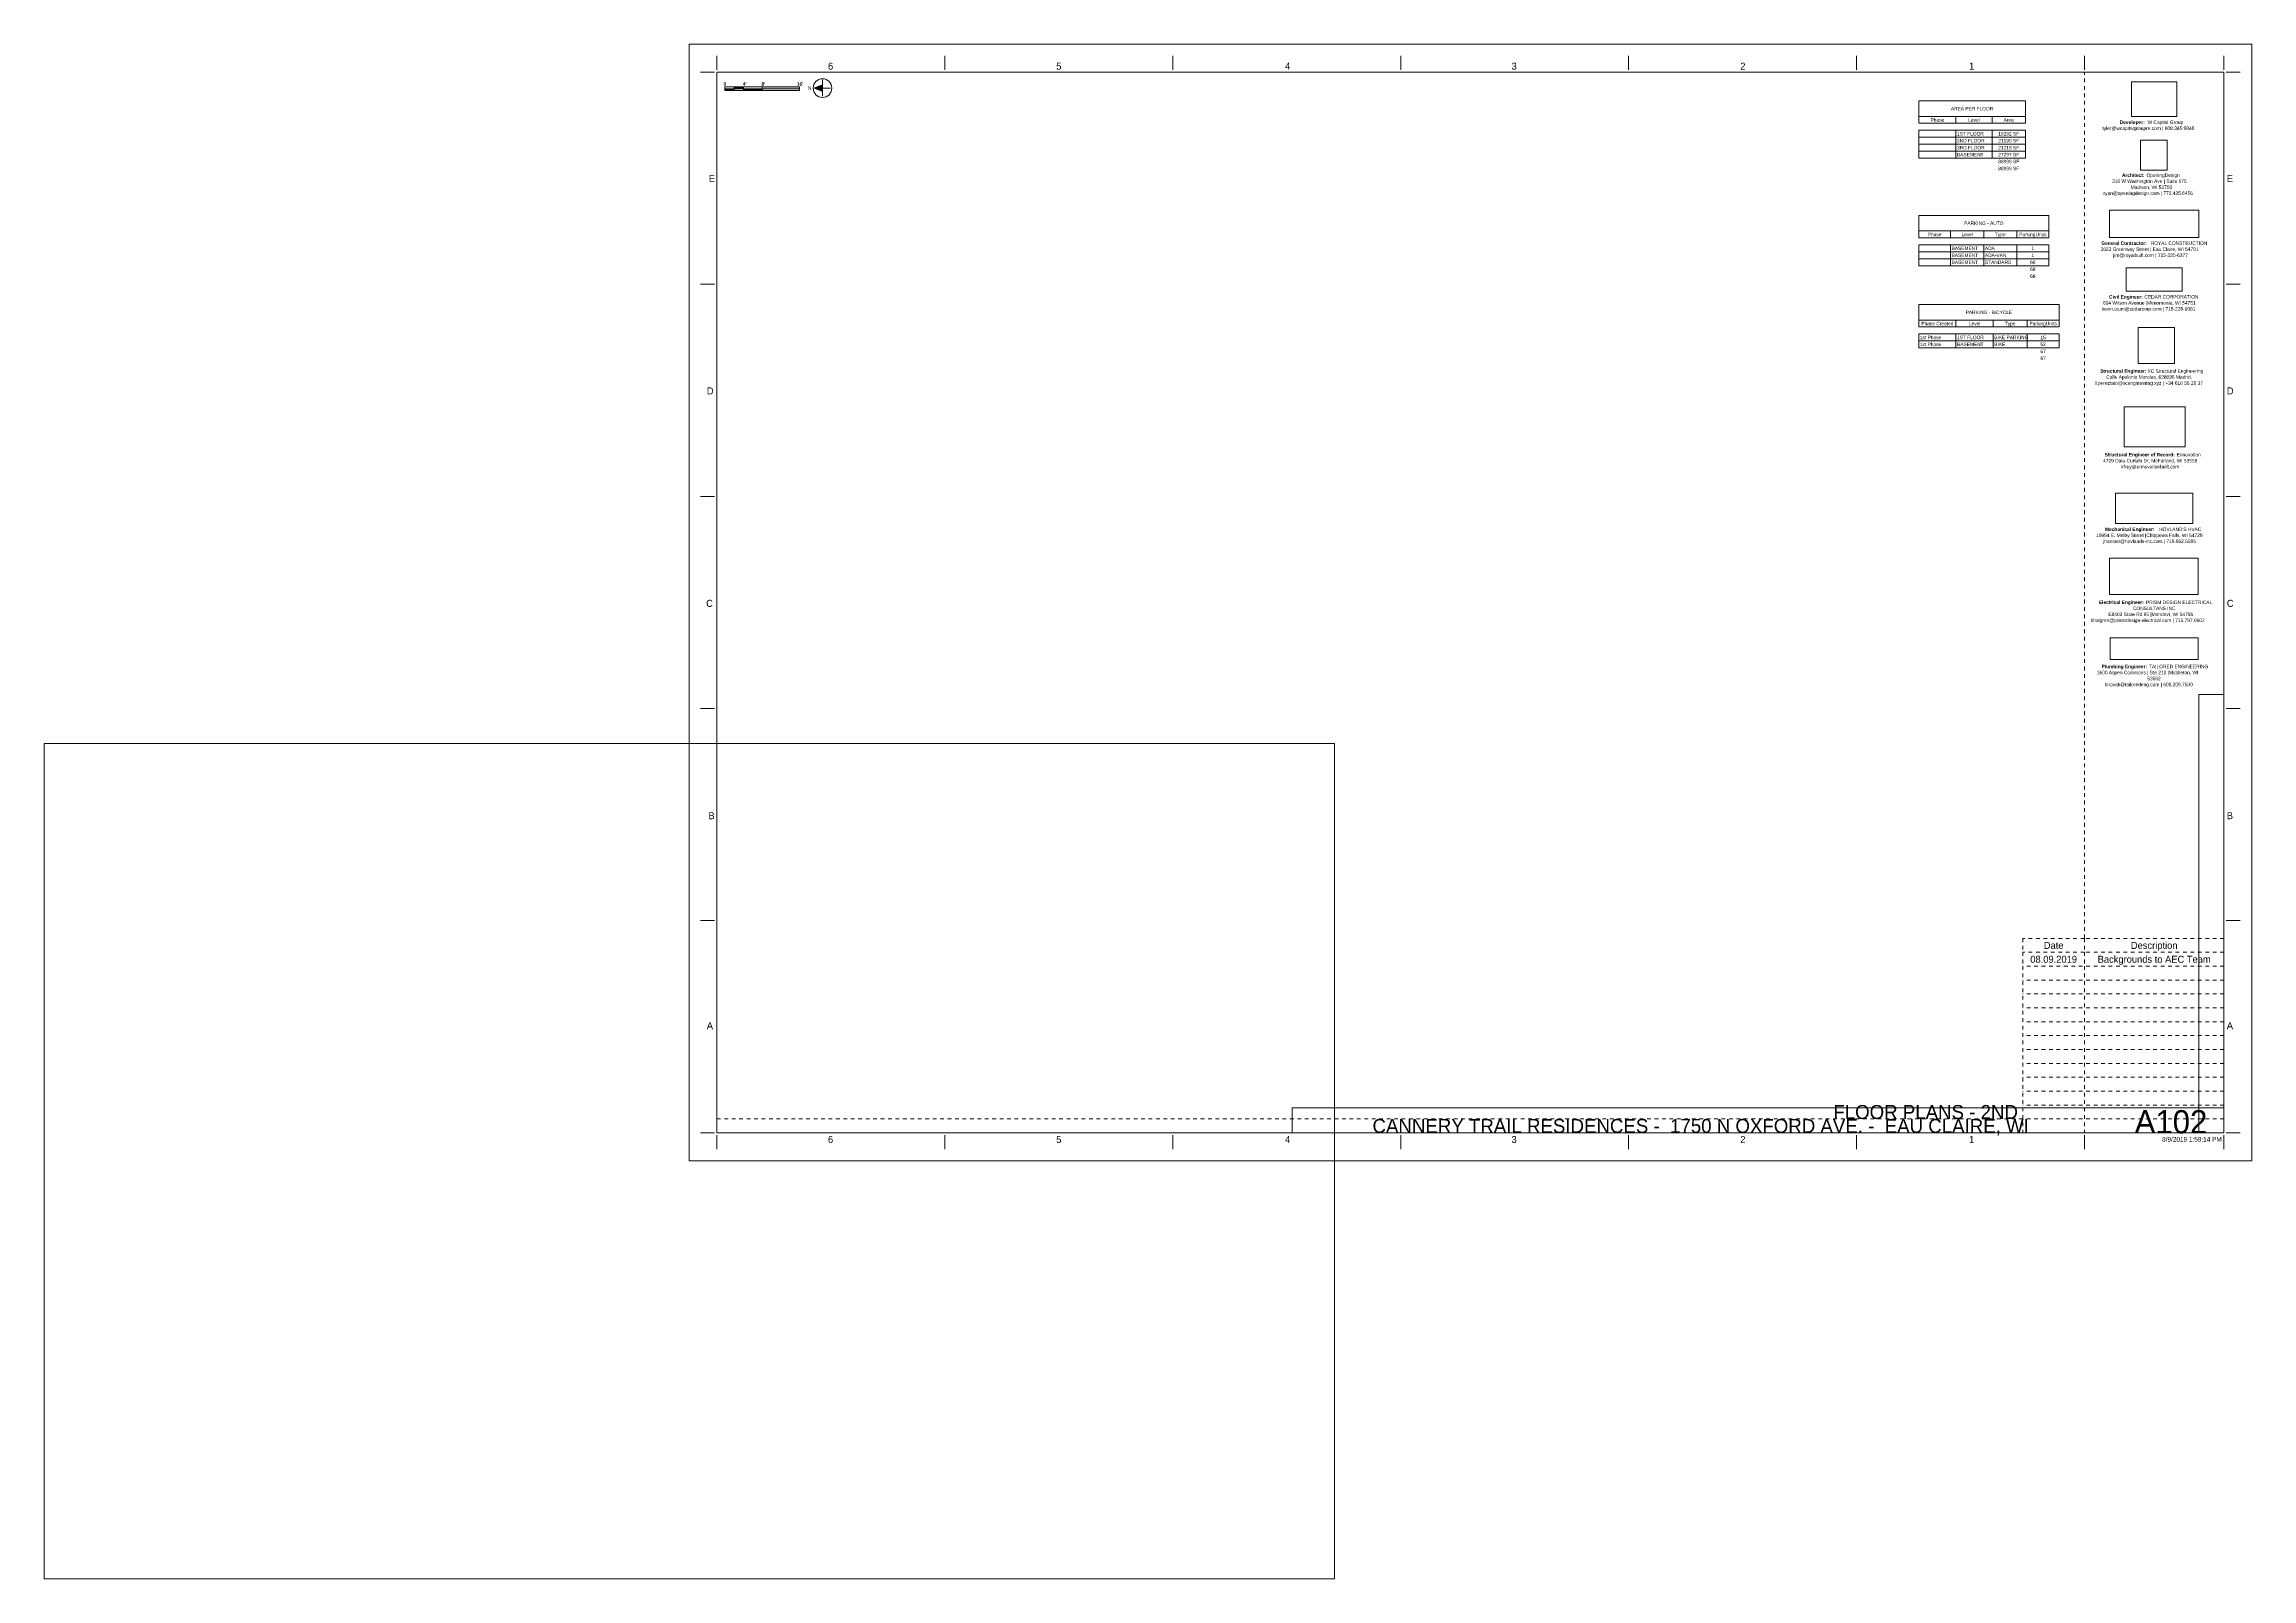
# Paper-space layout 'Layout1' of a CAD drawing. Header units: inches. Extents: x -17.3 to 42, y -11.2 to 30.
import ezdxf

# ---------------------------------------------------------------- set-up
doc = ezdxf.new("R2010")
doc.units = ezdxf.units.IN
doc.header["$MEASUREMENT"] = 0
doc.linetypes.add('Dot 1_32_', pattern=[0.03125, 0, -0.03125])
for name, color, linetype, lineweight in [('A-ANNO-NOTE', 131, 'Continuous', 9), ('A-DETL', 90, 'Continuous', 9), ('G-ANNO-SCHD', 231, 'Continuous', 9), ('G-ANNO-TTLB', 6, 'Continuous', 9), ('G-ANNO-TTLB-MEDM', 33, 'Continuous', 20)]:
    doc.layers.add(name, color=color, linetype=linetype, lineweight=lineweight)
doc.styles.add('Arial_2', font='arial.ttf', dxfattribs={"height": 0.09375})
doc.styles.add('Century Gothic_1', font='ufonts.com_century-gothic.ttf', dxfattribs={"height": 0.09375})
doc.styles.add('Century Gothic_2', font='ufonts.com_century-gothic.ttf', dxfattribs={"height": 0.1875})
doc.styles.add('Century Gothic_3', font='ufonts.com_century-gothic.ttf', dxfattribs={"height": 0.125})
doc.styles.add('Century Gothic_4', font='ufonts.com_century-gothic.ttf', dxfattribs={"height": 0.625})
doc.styles.add('Century Gothic_5', font='ufonts.com_century-gothic.ttf', dxfattribs={"height": 0.375})
doc.styles.add('Century Gothic_B_1', font='GOTHICB.TTF', dxfattribs={"height": 0.09375})
picture_1 = doc.add_image_def('image1.jpg', size_in_pixel=(2440, 1006))
picture_2 = doc.add_image_def('image2.jpg', size_in_pixel=(785, 514))
picture_3 = doc.add_image_def('image3.png', size_in_pixel=(300, 300))
picture_4 = doc.add_image_def('image4.jpg', size_in_pixel=(336, 83))
picture_5 = doc.add_image_def('image5.jpg', size_in_pixel=(278, 110))
picture_6 = doc.add_image_def('image6.jpg', size_in_pixel=(302, 126))
picture_7 = doc.add_image_def('image7.jpg', size_in_pixel=(261, 80))
picture_8 = doc.add_image_def('image8.jpg', size_in_pixel=(344, 261))
picture_9 = doc.add_image_def('image9.jpg', size_in_pixel=(547, 610))
picture_10 = doc.add_image_def('image10.jpg', size_in_pixel=(95, 1663))
picture_11 = doc.add_image_def('image11.jpg', size_in_pixel=(3536, 95))

# ---------------------------------------------------------------- blocks, each defined once
blk = doc.blocks.new('OD Title Block - 30x42 - CDs - one-598439-FLOOR PLANS - 2ND')
at = {"layer": 'G-ANNO-TTLB'}
for p, q in [((-0.01, 30.014), (41.99, 30.014)), ((-0.01, 0.014), (-0.01, 30.014)), ((41.99, 0.014), (41.99, 30.014)), ((-0.01, 0.014), (41.99, 0.014))]:
    blk.add_line(p, q, dxfattribs=at)
at = {"layer": 'G-ANNO-TTLB', "linetype": 'Dot 1_32_', "lineweight": 13}
for p, q in [((37.49, 5.989), (37.49, 29.264)), ((0.74, 1.137), (35.905, 1.137))]:
    blk.add_line(p, q, dxfattribs=at)
at = {"layer": 'G-ANNO-TTLB-MEDM'}
for p, q in [((0.74, 29.326), (0.74, 29.701)), ((6.865, 29.326), (6.865, 29.701)), ((12.99, 29.326), (12.99, 29.701)), ((19.115, 29.326), (19.115, 29.701)), ((25.24, 29.326), (25.24, 29.701)), ((31.365, 29.326), (31.365, 29.701)), ((37.49, 29.326), (37.49, 29.701)), ((41.24, 29.326), (41.24, 29.701)), ((0.677, 29.264), (0.302, 29.264)), ((0.74, 29.264), (41.24, 29.264)), ((0.74, 29.264), (0.74, 0.764)), ((41.24, 29.264), (41.24, 0.764)), ((41.302, 29.264), (41.677, 29.264)), ((0.677, 23.564), (0.302, 23.564)), ((41.302, 23.564), (41.677, 23.564)), ((0.677, 17.864), (0.302, 17.864)), ((41.302, 17.864), (41.677, 17.864)), ((0.677, 12.164), (0.302, 12.164)), ((41.302, 12.164), (41.677, 12.164)), ((0.677, 6.464), (0.302, 6.464)), ((41.302, 6.464), (41.677, 6.464)), ((0.677, 0.764), (0.302, 0.764)), ((0.74, 0.764), (41.24, 0.764)), ((0.74, 0.701), (0.74, 0.326)), ((6.865, 0.701), (6.865, 0.326)), ((12.99, 0.701), (12.99, 0.326)), ((19.115, 0.701), (19.115, 0.326)), ((25.24, 0.701), (25.24, 0.326)), ((31.365, 0.701), (31.365, 0.326)), ((37.49, 0.701), (37.49, 0.326)), ((41.24, 0.701), (41.24, 0.326)), ((41.302, 0.764), (41.677, 0.764))]:
    blk.add_line(p, q, dxfattribs=at)
at = {"layer": 'G-ANNO-TTLB', "attachment_point": 1}
for s, insert, char_height, width, style in [('6', (3.725, 29.517), 0.188, 0.17675, 'Century Gothic_2'), ('5', (9.858, 29.517), 0.188, 0.17675, 'Century Gothic_2'), ('4', (16.007, 29.517), 0.188, 0.17675, 'Century Gothic_2'), ('3', (22.094, 29.517), 0.188, 0.17675, 'Century Gothic_2'), ('2', (28.242, 29.517), 0.188, 0.17675, 'Century Gothic_2'), ('1', (34.391, 29.517), 0.188, 0.17675, 'Century Gothic_2'), ('Developer: ', (38.44, 27.964), 0.09375, 0.90584, 'Century Gothic_B_1'), ('W Capital Group', (39.188, 27.964), 0.09375, 1.32878, 'Century Gothic_1'), ('tyler@wcapitalgroupre.com | 608.345.9848', (37.974, 27.802), 0.09375, 3.36141, 'Century Gothic_1'), ('E', (0.523, 26.497), 0.188, 0.17044, 'Century Gothic_2'), ('316 W Washington Ave | Suite 675', (38.233, 26.379), 0.09375, 2.65756, 'Century Gothic_1'), ('Architect: ', (38.499, 26.54), 0.09375, 0.80169, 'Century Gothic_B_1'), ('Madison, WI 53703', (38.733, 26.217), 0.09375, 1.44556, 'Century Gothic_1'), ('OpeningDesign', (39.16, 26.54), 0.09375, 1.212, 'Century Gothic_1'), ('E', (41.317, 26.497), 0.188, 0.17044, 'Century Gothic_2'), ('ryan@openingdesign.com | 773.425.6456', (38.002, 26.056), 0.09375, 3.21937, 'Century Gothic_1'), ('3653 Greenway Street | Eau Claire, WI 54701', (37.925, 24.552), 0.09375, 3.4845, 'Century Gothic_1'), ('General Contractor: ', (37.946, 24.714), 0.09375, 1.60969, 'Century Gothic_B_1'), ('jim@royalbuilt.com | 715-225-6377', (38.263, 24.391), 0.09375, 2.66387, 'Century Gothic_1'), ('ROYAL CONSTRUCTION', (39.274, 24.714), 0.09375, 1.82116, 'Century Gothic_1'), ('Civil Engineer: ', (38.154, 23.271), 0.09375, 1.14888, 'Century Gothic_B_1'), ('CEDAR CORPORATION', (39.102, 23.271), 0.09375, 1.78012, 'Century Gothic_1'), ('kevin.oium@cedarcorp.com | 715-235-9081', (37.956, 22.948), 0.09375, 3.40559, 'Century Gothic_1'), ('604 Wilson Avenue |Menomonie, WI 54751', (37.99, 23.109), 0.09375, 3.32669, 'Century Gothic_1'), ('D', (0.468, 20.791), 0.188, 0.23672, 'Century Gothic_2'), ('l.pereztato@xcengineering.xyz | +34 610 56 26 37', (37.787, 20.954), 0.09375, 3.81591, 'Century Gothic_1'), ('Structural Engineer: ', (37.914, 21.277), 0.09375, 1.54341, 'Century Gothic_B_1'), ('Calle Apolonio Morales, 628036 Madrid, ', (38.078, 21.116), 0.09375, 3.15309, 'Century Gothic_1'), ('XC Structural Engineering', (39.188, 21.277), 0.09375, 1.96319, 'Century Gothic_1'), ('D', (41.317, 20.791), 0.188, 0.23672, 'Century Gothic_2'), ('Structural Engineer of Record: ', (38.034, 19.03), 0.09375, 2.34509, 'Century Gothic_B_1'), ('Ennovation', (39.969, 19.03), 0.0937, 0.87428, 'Century Gothic_1'), ('4729 Dale-Curtain Dr, McFarland, WI 53558', (37.992, 18.869), 0.09375, 3.32037, 'Century Gothic_1'), ('kfrey@ennovationbuilt.com', (38.479, 18.707), 0.09375, 2.13994, 'Century Gothic_1'), ('10954 E. Melby Street |Chippewa Falls, WI 54729', (37.803, 16.865), 0.09375, 3.77487, 'Century Gothic_1'), ('jhansen@hovlands-inc.com | 715.552.5595', (37.996, 16.704), 0.09375, 3.31091, 'Century Gothic_1'), ('Mechanical Engineer: ', (38.045, 17.026), 0.09375, 1.76119, 'Century Gothic_B_1'), ("HOVLAND'S HVAC", (39.498, 17.026), 0.09375, 1.42663, 'Century Gothic_1'), ('C', (0.45, 15.084), 0.188, 0.25881, 'Century Gothic_2'), ('Electrical Engineer: ', (37.88, 15.064), 0.09375, 1.53394, 'Century Gothic_B_1'), ('CONSULTANS INC', (38.794, 14.903), 0.09375, 1.37613, 'Century Gothic_1'), ('PRISM DESIGN ELECTRICAL ', (39.146, 15.064), 0.09375, 2.09891, 'Century Gothic_1'), ('C', (41.317, 15.084), 0.188, 0.25881, 'Century Gothic_2'), ('bhalgren@prismdesign-electrical.com | 715.797.0602', (37.656, 14.58), 0.09375, 4.13469, 'Century Gothic_1'), ('E8403 State Rd 85 |Mondovi, WI 54755', (38.133, 14.741), 0.09375, 2.9795, 'Century Gothic_1'), ('1600 Aspen Commons | Ste 210 |Middleton, WI ', (37.823, 13.178), 0.09375, 3.77172, 'Century Gothic_1'), ('Plumbing Engineer: ', (37.951, 13.34), 0.09375, 1.54656, 'Century Gothic_B_1'), ('TAILORED ENGINEERING', (39.227, 13.34), 0.09375, 1.87166, 'Century Gothic_1'), ('bnovak@tailoredeng.com | 608.209.7500', (38.034, 12.856), 0.09375, 3.21622, 'Century Gothic_1'), ('53562', (39.18, 13.017), 0.0937, 0.44188, 'Century Gothic_1'), ('B', (0.512, 9.378), 0.188, 0.18306, 'Century Gothic_2'), ('B', (41.317, 9.378), 0.188, 0.18306, 'Century Gothic_2'), ('A', (0.468, 3.734), 0.188, 0.23672, 'Century Gothic_2'), ('A', (41.317, 3.734), 0.188, 0.23672, 'Century Gothic_2'), ('6', (3.724, 0.679), 0.188, 0.17675, 'Century Gothic_2'), ('5', (9.858, 0.679), 0.188, 0.17675, 'Century Gothic_2'), ('4', (16.007, 0.679), 0.188, 0.17675, 'Century Gothic_2'), ('3', (22.093, 0.679), 0.188, 0.17675, 'Century Gothic_2'), ('2', (28.242, 0.679), 0.188, 0.17675, 'Century Gothic_2'), ('1', (34.39, 0.679), 0.188, 0.17675, 'Century Gothic_2')]:
    blk.add_mtext(s, dxfattribs=dict(at, insert=insert, char_height=char_height, width=width, style=style))
at = {"layer": 'G-ANNO-TTLB'}
image = blk.add_image(picture_8, insert=(38.752, 28.068), size_in_units=(1.226, 0.93), dxfattribs=at)
image.dxf.flags = 7
image = blk.add_image(picture_9, insert=(38.999, 26.632), size_in_units=(0.719, 0.802), rotation=0, dxfattribs=at)
image.dxf.flags = 7
image = blk.add_image(picture_7, insert=(38.163, 24.818), size_in_units=(2.404, 0.737), dxfattribs=at)
image.dxf.flags = 7
image = blk.add_image(picture_6, insert=(38.612, 23.375), size_in_units=(1.506, 0.628), dxfattribs=at)
image.dxf.flags = 7
image = blk.add_image(picture_3, insert=(38.938, 21.431), size_in_units=(0.97, 0.97), dxfattribs=at)
image.dxf.flags = 7
image = blk.add_image(picture_2, insert=(38.558, 19.194), size_in_units=(1.638, 1.072), dxfattribs=at)
image.dxf.flags = 7
image = blk.add_image(picture_5, insert=(38.326, 17.131), size_in_units=(2.077, 0.822), dxfattribs=at)
image.dxf.flags = 7
image = blk.add_image(picture_1, insert=(38.167, 15.226), size_in_units=(2.376, 0.98), dxfattribs=at)
image.dxf.flags = 7
image = blk.add_image(picture_4, insert=(38.179, 13.479), size_in_units=(2.372, 0.586), dxfattribs=at)
image.dxf.flags = 7
image = blk.add_image(picture_10, insert=(40.567, 0.764), size_in_units=(0.673, 11.775), dxfattribs=at)
image.dxf.flags = 7
image = blk.add_image(picture_11, insert=(16.203, 0.764), size_in_units=(25.037, 0.673), dxfattribs=at)
image.dxf.flags = 7
blk = doc.blocks.new('Graphic Scale - 1-8-605179-FLOOR PLANS - 2ND')
at = {"layer": 'A-ANNO-NOTE'}
for points in [[(-1.756, 0), (-1.756, -0.049), (-2.006, -0.049), (-2.006, 0)], [(-1.506, 0.049), (-1.506, 0), (-1.756, 0), (-1.756, 0.049)], [(0, 0.049), (0, 0), (-1.006, 0), (-1.006, 0.049)], [(-1.006, 0), (-1.006, -0.049), (-1.506, -0.049), (-1.506, 0)]]:
    blk.add_hatch(color=256, dxfattribs=at).paths.add_polyline_path(points, flags=0)
for p, q in [((-2.006, 0.049), (0, 0.049)), ((-2.006, -0.049), (-2.006, 0.049)), ((-2.006, 0), (0, 0)), ((-1.756, 0.049), (-1.756, -0.049)), ((-1.506, 0.049), (-1.506, -0.049)), ((-1.006, -0.049), (-1.006, 0.049)), ((0, 0.049), (0, -0.049)), ((-2.006, -0.049), (0, -0.049))]:
    blk.add_line(p, q, dxfattribs=at)
at = {"layer": 'A-ANNO-NOTE', "attachment_point": 1, "style": 'Century Gothic_B_1'}
for s, insert, char_height, width in [('\\fCentury Gothic|b1|i0|c0|p34|;0', (-2.043, 0.173), 0.09375, 0.09153), ("4'", (-1.525, 0.173), 0.0937, 0.12625), ("8'", (-1.025, 0.173), 0.0937, 0.12625), ("16'", (-0.073, 0.173), 0.0937, 0.21778)]:
    blk.add_mtext(s, dxfattribs=dict(at, insert=insert, char_height=char_height, width=width))
blk = doc.blocks.new('North Arrow - Left-530765-FLOOR PLANS - 2ND')
at = {"layer": 'A-ANNO-NOTE'}
blk.add_hatch(color=256, dxfattribs=at).paths.add_polyline_path([(-0.25, 0), (0, 0.101), (0, -0.101)], flags=0)
for p, q in [((-0.219, 0), (0.219, 0)), ((0, 0.219), (0, -0.219))]:
    blk.add_line(p, q, dxfattribs=at)
blk.add_circle((0, 0), 0.25, dxfattribs=at)
at = {"layer": 'A-ANNO-NOTE', "insert": (-0.39, 0.047), "char_height": 0.0937, "width": 0.09784, "attachment_point": 1, "style": 'Arial_2'}
blk.add_mtext('N', dxfattribs=at)

psp = doc.layouts.get("Layout1")

# ---------------------------------------------------------------- linework, layer by layer
at = {"layer": 'A-DETL'}
for p, q in [((33.039, 28.491), (33.039, 28.074)), ((35.903, 28.491), (33.039, 28.491)), ((35.903, 28.074), (35.903, 28.491)), ((33.039, 28.074), (33.039, 27.887)), ((33.039, 28.074), (35.903, 28.074)), ((34.039, 27.887), (33.039, 27.887)), ((34.039, 28.074), (34.039, 27.887)), ((35.007, 27.887), (34.039, 27.887)), ((35.007, 28.074), (35.007, 27.887)), ((35.903, 27.887), (35.007, 27.887)), ((35.903, 28.074), (35.903, 27.887)), ((34.039, 27.701), (33.039, 27.701)), ((33.039, 27.701), (33.039, 27.514)), ((34.039, 27.514), (33.039, 27.514)), ((33.039, 27.514), (33.039, 27.328)), ((34.039, 27.328), (33.039, 27.328)), ((33.039, 27.328), (33.039, 27.141)), ((35.007, 27.701), (34.039, 27.701)), ((34.039, 27.701), (34.039, 27.514)), ((35.007, 27.514), (34.039, 27.514)), ((34.039, 27.514), (34.039, 27.328)), ((35.007, 27.328), (34.039, 27.328)), ((34.039, 27.328), (34.039, 27.141)), ((35.903, 27.701), (35.007, 27.701)), ((35.007, 27.701), (35.007, 27.514)), ((35.903, 27.514), (35.007, 27.514)), ((35.007, 27.514), (35.007, 27.328)), ((35.903, 27.328), (35.007, 27.328)), ((35.007, 27.328), (35.007, 27.141)), ((35.903, 27.701), (35.903, 27.514)), ((35.903, 27.514), (35.903, 27.328)), ((35.903, 27.328), (35.903, 27.141)), ((34.039, 27.141), (33.039, 27.141)), ((33.039, 27.141), (33.039, 26.954)), ((34.039, 26.954), (33.039, 26.954)), ((35.007, 27.141), (34.039, 27.141)), ((34.039, 27.141), (34.039, 26.954)), ((35.007, 26.954), (34.039, 26.954)), ((35.903, 27.141), (35.007, 27.141)), ((35.007, 27.141), (35.007, 26.954)), ((35.903, 26.954), (35.007, 26.954)), ((35.903, 27.141), (35.903, 26.954)), ((33.039, 25.412), (33.039, 24.995)), ((36.534, 25.412), (33.039, 25.412)), ((33.039, 24.995), (33.039, 24.809)), ((33.039, 24.995), (36.534, 24.995)), ((33.893, 24.995), (33.893, 24.809)), ((34.788, 24.995), (34.788, 24.809)), ((35.671, 24.995), (35.671, 24.809)), ((36.534, 24.995), (36.534, 25.412)), ((36.534, 24.995), (36.534, 24.809)), ((33.893, 24.809), (33.039, 24.809)), ((33.893, 24.622), (33.039, 24.622)), ((33.039, 24.622), (33.039, 24.436)), ((33.893, 24.436), (33.039, 24.436)), ((33.039, 24.436), (33.039, 24.249)), ((34.788, 24.809), (33.893, 24.809)), ((34.788, 24.622), (33.893, 24.622)), ((33.893, 24.622), (33.893, 24.436)), ((34.788, 24.436), (33.893, 24.436)), ((33.893, 24.436), (33.893, 24.249)), ((35.671, 24.809), (34.788, 24.809)), ((35.671, 24.622), (34.788, 24.622)), ((34.788, 24.622), (34.788, 24.436)), ((35.671, 24.436), (34.788, 24.436)), ((34.788, 24.436), (34.788, 24.249)), ((36.534, 24.809), (35.671, 24.809)), ((36.534, 24.622), (35.671, 24.622)), ((35.671, 24.622), (35.671, 24.436)), ((36.534, 24.436), (35.671, 24.436)), ((35.671, 24.436), (35.671, 24.249)), ((36.534, 24.622), (36.534, 24.436)), ((36.534, 24.436), (36.534, 24.249)), ((33.893, 24.249), (33.039, 24.249)), ((33.039, 24.249), (33.039, 24.062)), ((33.893, 24.062), (33.039, 24.062)), ((34.788, 24.249), (33.893, 24.249)), ((33.893, 24.249), (33.893, 24.062)), ((34.788, 24.062), (33.893, 24.062)), ((35.671, 24.249), (34.788, 24.249)), ((34.788, 24.249), (34.788, 24.062)), ((35.671, 24.062), (34.788, 24.062)), ((36.534, 24.249), (35.671, 24.249)), ((35.671, 24.249), (35.671, 24.062)), ((36.534, 24.062), (35.671, 24.062)), ((36.534, 24.249), (36.534, 24.062)), ((33.039, 23.018), (33.039, 22.601)), ((36.812, 23.018), (33.039, 23.018)), ((33.039, 22.601), (33.039, 22.415)), ((33.039, 22.601), (36.812, 22.601)), ((34.039, 22.601), (34.039, 22.415)), ((35.039, 22.601), (35.039, 22.415)), ((35.949, 22.601), (35.949, 22.415)), ((36.812, 22.601), (36.812, 23.018)), ((36.812, 22.601), (36.812, 22.415)), ((34.039, 22.415), (33.039, 22.415)), ((34.039, 22.228), (33.039, 22.228)), ((33.039, 22.228), (33.039, 22.042)), ((34.039, 22.042), (33.039, 22.042)), ((33.039, 22.042), (33.039, 21.855)), ((35.039, 22.415), (34.039, 22.415)), ((35.039, 22.228), (34.039, 22.228)), ((34.039, 22.228), (34.039, 22.042)), ((35.039, 22.042), (34.039, 22.042)), ((34.039, 22.042), (34.039, 21.855)), ((35.949, 22.415), (35.039, 22.415)), ((35.949, 22.228), (35.039, 22.228)), ((35.039, 22.228), (35.039, 22.042)), ((35.949, 22.042), (35.039, 22.042)), ((35.039, 22.042), (35.039, 21.855)), ((36.812, 22.415), (35.949, 22.415)), ((36.812, 22.228), (35.949, 22.228)), ((35.949, 22.228), (35.949, 22.042)), ((36.812, 22.042), (35.949, 22.042)), ((35.949, 22.042), (35.949, 21.855)), ((36.812, 22.228), (36.812, 22.042)), ((36.812, 22.042), (36.812, 21.855)), ((34.039, 21.855), (33.039, 21.855)), ((35.039, 21.855), (34.039, 21.855)), ((35.949, 21.855), (35.039, 21.855)), ((36.812, 21.855), (35.949, 21.855))]:
    psp.add_line(p, q, dxfattribs=at)
at = {"layer": 'A-DETL', "linetype": 'Dot 1_32_', "lineweight": 13}
for p, q in [((37.49, 5.989), (35.837, 5.989)), ((35.837, 5.989), (35.837, 5.616)), ((41.24, 5.989), (37.49, 5.989)), ((37.49, 5.989), (37.49, 5.616)), ((41.24, 5.989), (41.24, 5.616)), ((37.49, 5.616), (35.837, 5.616)), ((35.837, 5.616), (35.837, 5.242)), ((41.24, 5.616), (37.49, 5.616)), ((37.49, 5.616), (37.49, 5.242)), ((41.24, 5.616), (41.24, 5.242)), ((41.24, 5.242), (35.837, 5.242)), ((35.837, 5.242), (35.837, 0.764)), ((41.24, 4.869), (35.837, 4.869)), ((37.49, 5.242), (37.49, 0.764)), ((41.24, 4.496), (35.837, 4.496)), ((41.24, 4.123), (35.837, 4.123)), ((41.24, 3.749), (35.837, 3.749)), ((41.24, 3.376), (35.837, 3.376)), ((41.24, 3.003), (35.837, 3.003)), ((41.24, 2.63), (35.837, 2.63)), ((41.24, 2.256), (35.837, 2.256)), ((41.24, 1.883), (35.837, 1.883)), ((41.24, 1.51), (35.837, 1.51)), ((41.24, 1.137), (35.837, 1.137))]:
    psp.add_line(p, q, dxfattribs=at)

# ---------------------------------------------------------------- block references
at = {"layer": 'A-ANNO-NOTE'}
for name, p in [('North Arrow - Left-530765-FLOOR PLANS - 2ND', (3.577, 28.833)), ('Graphic Scale - 1-8-605179-FLOOR PLANS - 2ND', (2.961, 28.815))]:
    psp.add_blockref(name, p, dxfattribs=at)
at = {"layer": 'G-ANNO-TTLB'}
psp.add_blockref('OD Title Block - 30x42 - CDs - one-598439-FLOOR PLANS - 2ND', (0, 0), dxfattribs=at)

# ---------------------------------------------------------------- texts
at = {"layer": 'G-ANNO-SCHD', "color": 147, "line_spacing_factor": 0.984502}
for s, insert, char_height, width, attachment_point, style in [('Phase', (33.539, 28.026), 0.0937, 0.44989, 2, 'Century Gothic_1'), ('AREA PER FLOOR', (34.471, 28.328), 0.09375, 1.26744, 2, 'Century Gothic_1'), ('Level', (34.523, 28.026), 0.0937, 0.38998, 2, 'Century Gothic_1'), ('Area', (35.455, 28.026), 0.0937, 0.36532, 2, 'Century Gothic_1'), ('2ND FLOOR', (34.067, 27.466), 0.0937, 0.86454, 1, 'Century Gothic_1'), ('1ST FLOOR', (34.067, 27.653), 0.0937, 0.77762, 1, 'Century Gothic_1'), ('21190 SF', (35.455, 27.466), 0.0937, 0.62256, 2, 'Century Gothic_1'), ('19292 SF', (35.455, 27.653), 0.0937, 0.62256, 2, 'Century Gothic_1'), ('3RD FLOOR', (34.067, 27.28), 0.0937, 0.84457, 1, 'Century Gothic_1'), ('BASEMENT', (34.067, 27.093), 0.0937, 0.76587, 1, 'Century Gothic_1'), ('88999 SF', (35.455, 26.907), 0.0937, 0.62256, 2, 'Century Gothic_1'), ('88999 SF', (35.455, 26.72), 0.0937, 0.62256, 2, 'Century Gothic_1'), ('21219 SF', (35.455, 27.28), 0.0937, 0.62256, 2, 'Century Gothic_1'), ('27297 SF', (35.455, 27.093), 0.0937, 0.62256, 2, 'Century Gothic_1'), ('Phase', (33.466, 24.948), 0.0937, 0.44989, 2, 'Century Gothic_1'), ('Level', (34.34, 24.948), 0.0937, 0.38998, 2, 'Century Gothic_1'), ('PARKING - AUTO', (34.786, 25.249), 0.09375, 1.22516, 2, 'Century Gothic_1'), ('Type', (35.23, 24.948), 0.0937, 0.35122, 2, 'Century Gothic_1'), ('ParkingUnits', (36.103, 24.948), 0.09375, 0.88333, 2, 'Century Gothic_1'), ('BASEMENT', (33.921, 24.575), 0.0937, 0.76587, 1, 'Century Gothic_1'), ('BASEMENT', (33.921, 24.388), 0.0937, 0.76587, 1, 'Century Gothic_1'), ('ADA', (34.816, 24.575), 0.0937, 0.34417, 1, 'Century Gothic_1'), ('ADA-VAN', (34.816, 24.388), 0.0937, 0.72946, 1, 'Century Gothic_1'), ('1', (36.103, 24.575), 0.0937, 0.08575, 2, 'Century Gothic_1'), ('1', (36.103, 24.388), 0.0937, 0.08575, 2, 'Century Gothic_1'), ('BASEMENT', (33.921, 24.201), 0.0937, 0.76587, 1, 'Century Gothic_1'), ('STANDARD', (34.816, 24.201), 0.0937, 0.80698, 1, 'Century Gothic_1'), ('66', (36.103, 24.201), 0.0937, 0.1715, 2, 'Century Gothic_1'), ('68', (36.103, 24.015), 0.0937, 0.1715, 2, 'Century Gothic_1'), ('68', (36.103, 23.828), 0.0937, 0.1715, 2, 'Century Gothic_1'), ('Phase Created', (33.539, 22.554), 0.09375, 1.12531, 2, 'Century Gothic_1'), ('PARKING - BICYCLE', (34.925, 22.855), 0.09375, 1.43307, 2, 'Century Gothic_1'), ('Level', (34.539, 22.554), 0.0937, 0.38998, 2, 'Century Gothic_1'), ('Type', (35.494, 22.554), 0.0937, 0.35122, 2, 'Century Gothic_1'), ('ParkingUnits', (36.38, 22.554), 0.09375, 0.88333, 2, 'Century Gothic_1'), ('1st Phase', (33.067, 22.18), 0.0937, 0.68952, 1, 'Century Gothic_1'), ('1st Phase', (33.067, 21.994), 0.0937, 0.68952, 1, 'Century Gothic_1'), ('1ST FLOOR', (34.067, 22.18), 0.0937, 0.77762, 1, 'Century Gothic_1'), ('BASEMENT', (34.067, 21.994), 0.0937, 0.76587, 1, 'Century Gothic_1'), ('BIKE PARKING', (35.067, 22.18), 0.09375, 1.01724, 1, 'Century Gothic_1'), ('BIKE', (35.067, 21.994), 0.0937, 0.29836, 1, 'Century Gothic_1'), ('52', (36.38, 21.994), 0.0937, 0.1715, 2, 'Century Gothic_1'), ('15', (36.38, 22.18), 0.0937, 0.1715, 2, 'Century Gothic_1'), ('67', (36.38, 21.807), 0.0937, 0.1715, 2, 'Century Gothic_1'), ('67', (36.38, 21.621), 0.0937, 0.1715, 2, 'Century Gothic_1'), ('08.09.2019', (36.663, 5.52), 0.1875, 1.54101, 2, 'Century Gothic_2'), ('Date', (36.663, 5.893), 0.1875, 0.73997, 2, 'Century Gothic_2'), ('Backgrounds to AEC Team', (39.365, 5.52), 0.1875, 3.97938, 2, 'Century Gothic_2'), ('Description', (39.365, 5.893), 0.1875, 1.66316, 2, 'Century Gothic_2')]:
    psp.add_mtext(s, dxfattribs=dict(at, insert=insert, char_height=char_height, width=width, attachment_point=attachment_point, style=style))
at = {"layer": 'G-ANNO-TTLB', "char_height": 0.375, "attachment_point": 1, "style": 'Century Gothic_5'}
for s, insert, width in [('FLOOR PLANS - 2ND', (30.743, 1.51), 6.00634), ('CANNERY TRAIL RESIDENCES -  1750 N OXFORD AVE. -  EAU CLAIRE, WI', (18.358, 1.136), 21.01747)]:
    psp.add_mtext(s, dxfattribs=dict(at, insert=insert, width=width))

# ---------------------------------------------------------------- viewports
at = {"layer": '0'}
psp.add_viewport(center=(0, 0), size=(34.68, 22.44), view_center_point=(17, 11), view_height=22.44, dxfattribs=at)

# ---------------------------------------------------------------- next in the draw order: texts
at = {"layer": 'G-ANNO-TTLB', "insert": (41.181, 0.652), "char_height": 0.125, "width": 1.97503, "attachment_point": 3, "line_spacing_factor": 0.984502, "style": 'Century Gothic_3', "bg_fill": 3, "box_fill_scale": 1.25, "bg_fill_color": 256, "bg_fill_true_color": 13158600, "bg_fill_transparency": 0}
psp.add_mtext('8/9/2019 1:59:14 PM', dxfattribs=at)

# ---------------------------------------------------------------- next in the draw order: linework, layer by layer
at = {"layer": 'A-DETL', "linetype": 'Dot 1_32_', "lineweight": 13}
for p, q in [((41.24, 5.242), (41.24, 0.764)), ((41.24, 0.764), (35.837, 0.764))]:
    psp.add_line(p, q, dxfattribs=at)

# ---------------------------------------------------------------- next in the draw order: texts
at = {"layer": 'G-ANNO-TTLB', "insert": (38.841, 1.373), "char_height": 0.625, "width": 2.52816, "attachment_point": 1, "style": 'Century Gothic_4'}
psp.add_mtext('A102', dxfattribs=at)

doc.saveas('drawing.dxf')
